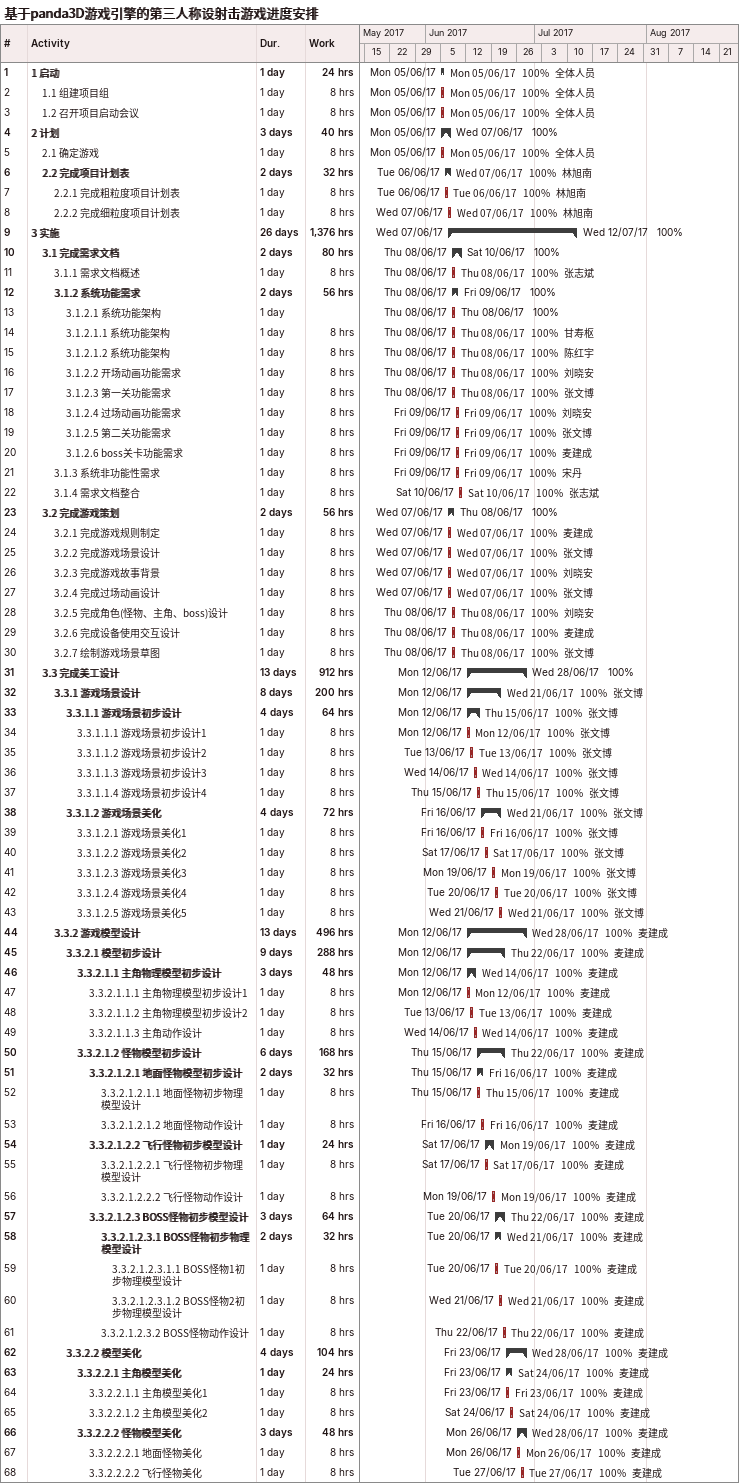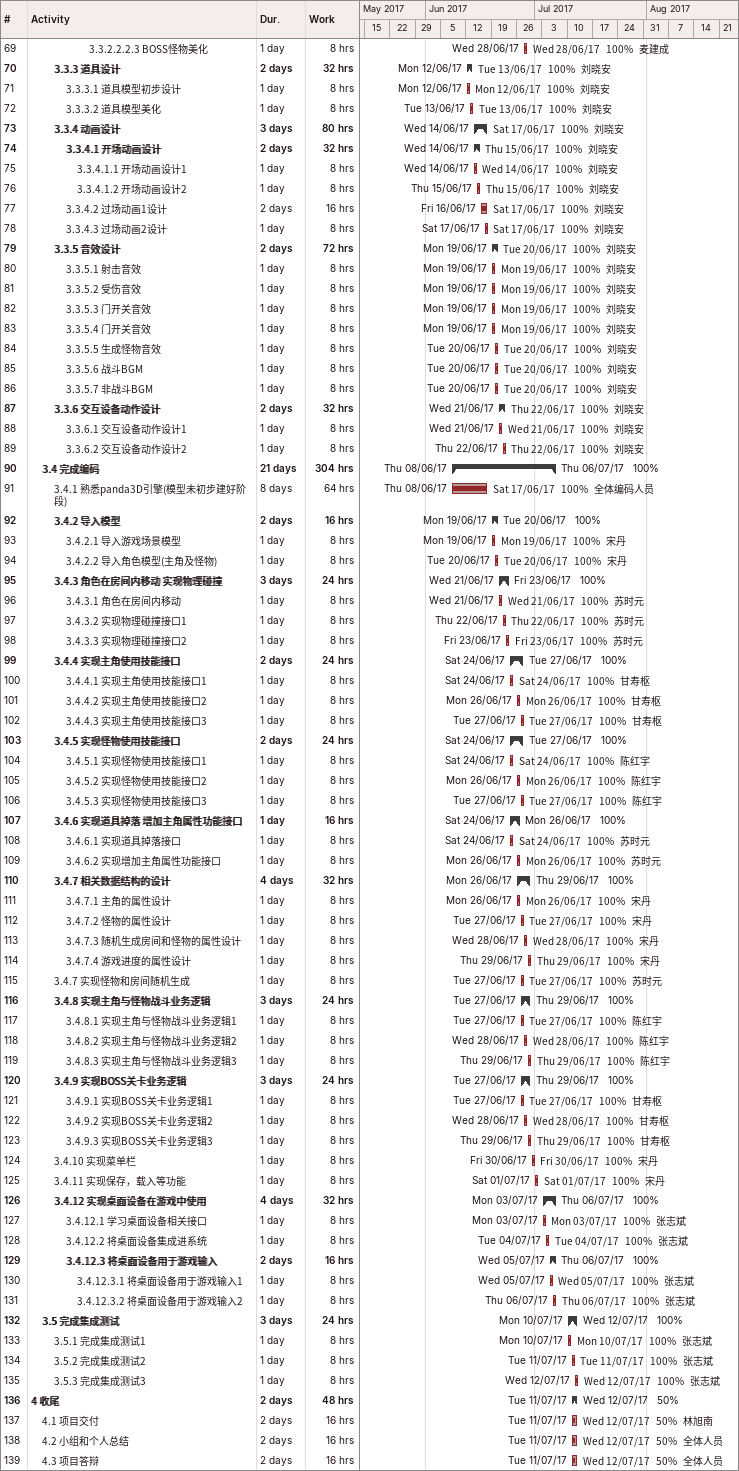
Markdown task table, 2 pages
基于panda3D游戏引擎的第三人称设射击游戏进度安排

| ID | Level | Task | Duration | Start | Finish | Resources | % complete | Work (h) |
|---|---|---|---|---|---|---|---|---|
| 1 | 1 | **1 启动** | 1d | 2017-06-05 | 2017-06-05 | 全体人员 | 100 | 24 |
| 2 | 2 | 1.1 组建项目组 | 1d | 2017-06-05 | 2017-06-05 | 全体人员 | 100 | 8 |
| 3 | 2 | 1.2 召开项目启动会议 | 1d | 2017-06-05 | 2017-06-05 | 全体人员 | 100 | 8 |
| 4 | 1 | **2 计划** | 3d | 2017-06-05 | 2017-06-07 |  | 100 | 40 |
| 5 | 2 | 2.1 确定游戏 | 1d | 2017-06-05 | 2017-06-05 | 全体人员 | 100 | 8 |
| 6 | 2 | **2.2 完成项目计划表** | 2d | 2017-06-06 | 2017-06-07 | 林旭南 | 100 | 32 |
| 7 | 3 | 2.2.1 完成粗粒度项目计划表 | 1d | 2017-06-06 | 2017-06-06 | 林旭南 | 100 | 8 |
| 8 | 3 | 2.2.2 完成细粒度项目计划表 | 1d | 2017-06-07 | 2017-06-07 | 林旭南 | 100 | 8 |
| 9 | 1 | **3 实施** | 26d | 2017-06-07 | 2017-07-12 |  | 100 | 1376 |
| 10 | 2 | **3.1 完成需求文档** | 2d | 2017-06-08 | 2017-06-10 |  | 100 | 80 |
| 11 | 3 | 3.1.1 需求文档概述 | 1d | 2017-06-08 | 2017-06-08 | 张志斌 | 100 | 8 |
| 12 | 3 | **3.1.2 系统功能需求** | 2d | 2017-06-08 | 2017-06-09 |  | 100 | 56 |
| 13 | 4 | 3.1.2.1 系统功能架构 | 1d | 2017-06-08 | 2017-06-08 |  | 100 |  |
| 14 | 4 | 3.1.2.1.1 系统功能架构 | 1d | 2017-06-08 | 2017-06-08 | 甘寿枢 | 100 | 8 |
| 15 | 4 | 3.1.2.1.2 系统功能架构 | 1d | 2017-06-08 | 2017-06-08 | 陈红宇 | 100 | 8 |
| 16 | 4 | 3.1.2.2 开场动画功能需求 | 1d | 2017-06-08 | 2017-06-08 | 刘晓安 | 100 | 8 |
| 17 | 4 | 3.1.2.3 第一关功能需求 | 1d | 2017-06-08 | 2017-06-08 | 张文博 | 100 | 8 |
| 18 | 4 | 3.1.2.4 过场动画功能需求 | 1d | 2017-06-09 | 2017-06-09 | 刘晓安 | 100 | 8 |
| 19 | 4 | 3.1.2.5 第二关功能需求 | 1d | 2017-06-09 | 2017-06-09 | 张文博 | 100 | 8 |
| 20 | 4 | 3.1.2.6 boss关卡功能需求 | 1d | 2017-06-09 | 2017-06-09 | 麦建成 | 100 | 8 |
| 21 | 3 | 3.1.3 系统非功能性需求 | 1d | 2017-06-09 | 2017-06-09 | 宋丹 | 100 | 8 |
| 22 | 3 | 3.1.4 需求文档整合 | 1d | 2017-06-10 | 2017-06-10 | 张志斌 | 100 | 8 |
| 23 | 2 | **3.2 完成游戏策划** | 2d | 2017-06-07 | 2017-06-08 |  | 100 | 56 |
| 24 | 3 | 3.2.1 完成游戏规则制定 | 1d | 2017-06-07 | 2017-06-07 | 麦建成 | 100 | 8 |
| 25 | 3 | 3.2.2 完成游戏场景设计 | 1d | 2017-06-07 | 2017-06-07 | 张文博 | 100 | 8 |
| 26 | 3 | 3.2.3 完成游戏故事背景 | 1d | 2017-06-07 | 2017-06-07 | 刘晓安 | 100 | 8 |
| 27 | 3 | 3.2.4 完成过场动画设计 | 1d | 2017-06-07 | 2017-06-07 | 张文博 | 100 | 8 |
| 28 | 3 | 3.2.5 完成角色(怪物、主角、boss)设计 | 1d | 2017-06-08 | 2017-06-08 | 刘晓安 | 100 | 8 |
| 29 | 3 | 3.2.6 完成设备使用交互设计 | 1d | 2017-06-08 | 2017-06-08 | 麦建成 | 100 | 8 |
| 30 | 3 | 3.2.7 绘制游戏场景草图 | 1d | 2017-06-08 | 2017-06-08 | 张文博 | 100 | 8 |
| 31 | 2 | **3.3 完成美工设计** | 13d | 2017-06-12 | 2017-06-28 |  | 100 | 912 |
| 32 | 3 | **3.3.1 游戏场景设计** | 8d | 2017-06-12 | 2017-06-21 | 张文博 | 100 | 200 |
| 33 | 4 | **3.3.1.1 游戏场景初步设计** | 4d | 2017-06-12 | 2017-06-15 | 张文博 | 100 | 64 |
| 34 | 5 | 3.3.1.1.1 游戏场景初步设计1 | 1d | 2017-06-12 | 2017-06-12 | 张文博 | 100 | 8 |
| 35 | 5 | 3.3.1.1.2 游戏场景初步设计2 | 1d | 2017-06-13 | 2017-06-13 | 张文博 | 100 | 8 |
| 36 | 5 | 3.3.1.1.3 游戏场景初步设计3 | 1d | 2017-06-14 | 2017-06-14 | 张文博 | 100 | 8 |
| 37 | 5 | 3.3.1.1.4 游戏场景初步设计4 | 1d | 2017-06-15 | 2017-06-15 | 张文博 | 100 | 8 |
| 38 | 4 | **3.3.1.2 游戏场景美化** | 4d | 2017-06-16 | 2017-06-21 | 张文博 | 100 | 72 |
| 39 | 5 | 3.3.1.2.1 游戏场景美化1 | 1d | 2017-06-16 | 2017-06-16 | 张文博 | 100 | 8 |
| 40 | 5 | 3.3.1.2.2 游戏场景美化2 | 1d | 2017-06-17 | 2017-06-17 | 张文博 | 100 | 8 |
| 41 | 5 | 3.3.1.2.3 游戏场景美化3 | 1d | 2017-06-19 | 2017-06-19 | 张文博 | 100 | 8 |
| 42 | 5 | 3.3.1.2.4 游戏场景美化4 | 1d | 2017-06-20 | 2017-06-20 | 张文博 | 100 | 8 |
| 43 | 5 | 3.3.1.2.5 游戏场景美化5 | 1d | 2017-06-21 | 2017-06-21 | 张文博 | 100 | 8 |
| 44 | 3 | **3.3.2 游戏模型设计** | 13d | 2017-06-12 | 2017-06-28 | 麦建成 | 100 | 496 |
| 45 | 4 | **3.3.2.1 模型初步设计** | 9d | 2017-06-12 | 2017-06-22 | 麦建成 | 100 | 288 |
| 46 | 5 | **3.3.2.1.1 主角物理模型初步设计** | 3d | 2017-06-12 | 2017-06-14 | 麦建成 | 100 | 48 |
| 47 | 6 | 3.3.2.1.1.1 主角物理模型初步设计1 | 1d | 2017-06-12 | 2017-06-12 | 麦建成 | 100 | 8 |
| 48 | 6 | 3.3.2.1.1.2 主角物理模型初步设计2 | 1d | 2017-06-13 | 2017-06-13 | 麦建成 | 100 | 8 |
| 49 | 6 | 3.3.2.1.1.3 主角动作设计 | 1d | 2017-06-14 | 2017-06-14 | 麦建成 | 100 | 8 |
| 50 | 5 | **3.3.2.1.2 怪物模型初步设计** | 6d | 2017-06-15 | 2017-06-22 | 麦建成 | 100 | 168 |
| 51 | 6 | **3.3.2.1.2.1 地面怪物模型初步设计** | 2d | 2017-06-15 | 2017-06-16 | 麦建成 | 100 | 32 |
| 52 | 7 | 3.3.2.1.2.1.1 地面怪物初步物理模型设计 | 1d | 2017-06-15 | 2017-06-15 | 麦建成 | 100 | 8 |
| 53 | 7 | 3.3.2.1.2.1.2 地面怪物动作设计 | 1d | 2017-06-16 | 2017-06-16 | 麦建成 | 100 | 8 |
| 54 | 6 | **3.3.2.1.2.2 飞行怪物初步模型设计** | 1d | 2017-06-17 | 2017-06-19 | 麦建成 | 100 | 24 |
| 55 | 7 | 3.3.2.1.2.2.1 飞行怪物初步物理模型设计 | 1d | 2017-06-17 | 2017-06-17 | 麦建成 | 100 | 8 |
| 56 | 7 | 3.3.2.1.2.2.2 飞行怪物动作设计 | 1d | 2017-06-19 | 2017-06-19 | 麦建成 | 100 | 8 |
| 57 | 6 | **3.3.2.1.2.3 BOSS怪物初步模型设计** | 3d | 2017-06-20 | 2017-06-22 | 麦建成 | 100 | 64 |
| 58 | 7 | **3.3.2.1.2.3.1 BOSS怪物初步物理模型设计** | 2d | 2017-06-20 | 2017-06-21 | 麦建成 | 100 | 32 |
| 59 | 8 | 3.3.2.1.2.3.1.1 BOSS怪物1初步物理模型设计 | 1d | 2017-06-20 | 2017-06-20 | 麦建成 | 100 | 8 |
| 60 | 8 | 3.3.2.1.2.3.1.2 BOSS怪物2初步物理模型设计 | 1d | 2017-06-21 | 2017-06-21 | 麦建成 | 100 | 8 |
| 61 | 7 | 3.3.2.1.2.3.2 BOSS怪物动作设计 | 1d | 2017-06-22 | 2017-06-22 | 麦建成 | 100 | 8 |
| 62 | 4 | **3.3.2.2 模型美化** | 4d | 2017-06-23 | 2017-06-28 | 麦建成 | 100 | 104 |
| 63 | 5 | **3.3.2.2.1 主角模型美化** | 1d | 2017-06-23 | 2017-06-24 | 麦建成 | 100 | 24 |
| 64 | 6 | 3.3.2.2.1.1 主角模型美化1 | 1d | 2017-06-23 | 2017-06-23 | 麦建成 | 100 | 8 |
| 65 | 6 | 3.3.2.2.1.2 主角模型美化2 | 1d | 2017-06-24 | 2017-06-24 | 麦建成 | 100 | 8 |
| 66 | 5 | **3.3.2.2.2 怪物模型美化** | 3d | 2017-06-26 | 2017-06-28 | 麦建成 | 100 | 48 |
| 67 | 6 | 3.3.2.2.2.1 地面怪物美化 | 1d | 2017-06-26 | 2017-06-26 | 麦建成 | 100 | 8 |
| 68 | 6 | 3.3.2.2.2.2 飞行怪物美化 | 1d | 2017-06-27 | 2017-06-27 | 麦建成 | 100 | 8 |
| 69 | 6 | 3.3.2.2.2.3 BOSS怪物美化 | 1d | 2017-06-28 | 2017-06-28 | 麦建成 | 100 | 8 |
| 70 | 3 | **3.3.3 道具设计** | 2d | 2017-06-12 | 2017-06-13 | 刘晓安 | 100 | 32 |
| 71 | 4 | 3.3.3.1 道具模型初步设计 | 1d | 2017-06-12 | 2017-06-12 | 刘晓安 | 100 | 8 |
| 72 | 4 | 3.3.3.2 道具模型美化 | 1d | 2017-06-13 | 2017-06-13 | 刘晓安 | 100 | 8 |
| 73 | 3 | **3.3.4 动画设计** | 3d | 2017-06-14 | 2017-06-17 | 刘晓安 | 100 | 80 |
| 74 | 4 | **3.3.4.1 开场动画设计** | 2d | 2017-06-14 | 2017-06-15 | 刘晓安 | 100 | 32 |
| 75 | 5 | 3.3.4.1.1 开场动画设计1 | 1d | 2017-06-14 | 2017-06-14 | 刘晓安 | 100 | 8 |
| 76 | 5 | 3.3.4.1.2 开场动画设计2 | 1d | 2017-06-15 | 2017-06-15 | 刘晓安 | 100 | 8 |
| 77 | 4 | 3.3.4.2 过场动画1设计 | 2d | 2017-06-16 | 2017-06-17 | 刘晓安 | 100 | 16 |
| 78 | 4 | 3.3.4.3 过场动画2设计 | 1d | 2017-06-17 | 2017-06-17 | 刘晓安 | 100 | 8 |
| 79 | 3 | **3.3.5 音效设计** | 2d | 2017-06-19 | 2017-06-20 | 刘晓安 | 100 | 72 |
| 80 | 4 | 3.3.5.1 射击音效 | 1d | 2017-06-19 | 2017-06-19 | 刘晓安 | 100 | 8 |
| 81 | 4 | 3.3.5.2 受伤音效 | 1d | 2017-06-19 | 2017-06-19 | 刘晓安 | 100 | 8 |
| 82 | 4 | 3.3.5.3 门开关音效 | 1d | 2017-06-19 | 2017-06-19 | 刘晓安 | 100 | 8 |
| 83 | 4 | 3.3.5.4 门开关音效 | 1d | 2017-06-19 | 2017-06-19 | 刘晓安 | 100 | 8 |
| 84 | 4 | 3.3.5.5 生成怪物音效 | 1d | 2017-06-20 | 2017-06-20 | 刘晓安 | 100 | 8 |
| 85 | 4 | 3.3.5.6 战斗BGM | 1d | 2017-06-20 | 2017-06-20 | 刘晓安 | 100 | 8 |
| 86 | 4 | 3.3.5.7 非战斗BGM | 1d | 2017-06-20 | 2017-06-20 | 刘晓安 | 100 | 8 |
| 87 | 3 | **3.3.6 交互设备动作设计** | 2d | 2017-06-21 | 2017-06-22 | 刘晓安 | 100 | 32 |
| 88 | 4 | 3.3.6.1 交互设备动作设计1 | 1d | 2017-06-21 | 2017-06-21 | 刘晓安 | 100 | 8 |
| 89 | 4 | 3.3.6.2 交互设备动作设计2 | 1d | 2017-06-22 | 2017-06-22 | 刘晓安 | 100 | 8 |
| 90 | 2 | **3.4 完成编码** | 21d | 2017-06-08 | 2017-07-06 |  | 100 | 304 |
| 91 | 3 | 3.4.1 熟悉panda3D引擎(模型未初步建好阶段) | 8d | 2017-06-08 | 2017-06-17 | 全体编码人员 | 100 | 64 |
| 92 | 3 | **3.4.2 导入模型** | 2d | 2017-06-19 | 2017-06-20 |  | 100 | 16 |
| 93 | 4 | 3.4.2.1 导入游戏场景模型 | 1d | 2017-06-19 | 2017-06-19 | 宋丹 | 100 | 8 |
| 94 | 4 | 3.4.2.2 导入角色模型(主角及怪物) | 1d | 2017-06-20 | 2017-06-20 | 宋丹 | 100 | 8 |
| 95 | 3 | **3.4.3 角色在房间内移动 实现物理碰撞** | 3d | 2017-06-21 | 2017-06-23 |  | 100 | 24 |
| 96 | 4 | 3.4.3.1 角色在房间内移动 | 1d | 2017-06-21 | 2017-06-21 | 苏时元 | 100 | 8 |
| 97 | 4 | 3.4.3.2 实现物理碰撞接口1 | 1d | 2017-06-22 | 2017-06-22 | 苏时元 | 100 | 8 |
| 98 | 4 | 3.4.3.3 实现物理碰撞接口2 | 1d | 2017-06-23 | 2017-06-23 | 苏时元 | 100 | 8 |
| 99 | 3 | **3.4.4 实现主角使用技能接口** | 2d | 2017-06-24 | 2017-06-27 |  | 100 | 24 |
| 100 | 4 | 3.4.4.1 实现主角使用技能接口1 | 1d | 2017-06-24 | 2017-06-24 | 甘寿枢 | 100 | 8 |
| 101 | 4 | 3.4.4.2 实现主角使用技能接口2 | 1d | 2017-06-26 | 2017-06-26 | 甘寿枢 | 100 | 8 |
| 102 | 4 | 3.4.4.3 实现主角使用技能接口3 | 1d | 2017-06-27 | 2017-06-27 | 甘寿枢 | 100 | 8 |
| 103 | 3 | **3.4.5 实现怪物使用技能接口** | 2d | 2017-06-24 | 2017-06-27 |  | 100 | 24 |
| 104 | 4 | 3.4.5.1 实现怪物使用技能接口1 | 1d | 2017-06-24 | 2017-06-24 | 陈红宇 | 100 | 8 |
| 105 | 4 | 3.4.5.2 实现怪物使用技能接口2 | 1d | 2017-06-26 | 2017-06-26 | 陈红宇 | 100 | 8 |
| 106 | 4 | 3.4.5.3 实现怪物使用技能接口3 | 1d | 2017-06-27 | 2017-06-27 | 陈红宇 | 100 | 8 |
| 107 | 3 | **3.4.6 实现道具掉落 增加主角属性功能接口** | 1d | 2017-06-24 | 2017-06-26 |  | 100 | 16 |
| 108 | 4 | 3.4.6.1 实现道具掉落接口 | 1d | 2017-06-24 | 2017-06-24 | 苏时元 | 100 | 8 |
| 109 | 4 | 3.4.6.2 实现增加主角属性功能接口 | 1d | 2017-06-26 | 2017-06-26 | 苏时元 | 100 | 8 |
| 110 | 3 | **3.4.7 相关数据结构的设计** | 4d | 2017-06-26 | 2017-06-29 |  | 100 | 32 |
| 111 | 4 | 3.4.7.1 主角的属性设计 | 1d | 2017-06-26 | 2017-06-26 | 宋丹 | 100 | 8 |
| 112 | 4 | 3.4.7.2 怪物的属性设计 | 1d | 2017-06-27 | 2017-06-27 | 宋丹 | 100 | 8 |
| 113 | 4 | 3.4.7.3 随机生成房间和怪物的属性设计 | 1d | 2017-06-28 | 2017-06-28 | 宋丹 | 100 | 8 |
| 114 | 4 | 3.4.7.4 游戏进度的属性设计 | 1d | 2017-06-29 | 2017-06-29 | 宋丹 | 100 | 8 |
| 115 | 3 | 3.4.7 实现怪物和房间随机生成 | 1d | 2017-06-27 | 2017-06-27 | 苏时元 | 100 | 8 |
| 116 | 3 | **3.4.8 实现主角与怪物战斗业务逻辑** | 3d | 2017-06-27 | 2017-06-29 |  | 100 | 24 |
| 117 | 4 | 3.4.8.1 实现主角与怪物战斗业务逻辑1 | 1d | 2017-06-27 | 2017-06-27 | 陈红宇 | 100 | 8 |
| 118 | 4 | 3.4.8.2 实现主角与怪物战斗业务逻辑2 | 1d | 2017-06-28 | 2017-06-28 | 陈红宇 | 100 | 8 |
| 119 | 4 | 3.4.8.3 实现主角与怪物战斗业务逻辑3 | 1d | 2017-06-29 | 2017-06-29 | 陈红宇 | 100 | 8 |
| 120 | 3 | **3.4.9 实现BOSS关卡业务逻辑** | 3d | 2017-06-27 | 2017-06-29 |  | 100 | 24 |
| 121 | 4 | 3.4.9.1 实现BOSS关卡业务逻辑1 | 1d | 2017-06-27 | 2017-06-27 | 甘寿枢 | 100 | 8 |
| 122 | 4 | 3.4.9.2 实现BOSS关卡业务逻辑2 | 1d | 2017-06-28 | 2017-06-28 | 甘寿枢 | 100 | 8 |
| 123 | 4 | 3.4.9.3 实现BOSS关卡业务逻辑3 | 1d | 2017-06-29 | 2017-06-29 | 甘寿枢 | 100 | 8 |
| 124 | 3 | 3.4.10 实现菜单栏 | 1d | 2017-06-30 | 2017-06-30 | 宋丹 | 100 | 8 |
| 125 | 3 | 3.4.11 实现保存，载入等功能 | 1d | 2017-07-01 | 2017-07-01 | 宋丹 | 100 | 8 |
| 126 | 3 | **3.4.12 实现桌面设备在游戏中使用** | 4d | 2017-07-03 | 2017-07-06 |  | 100 | 32 |
| 127 | 4 | 3.4.12.1 学习桌面设备相关接口 | 1d | 2017-07-03 | 2017-07-03 | 张志斌 | 100 | 8 |
| 128 | 4 | 3.4.12.2 将桌面设备集成进系统 | 1d | 2017-07-04 | 2017-07-04 | 张志斌 | 100 | 8 |
| 129 | 4 | **3.4.12.3 将桌面设备用于游戏输入** | 2d | 2017-07-05 | 2017-07-06 |  | 100 | 16 |
| 130 | 5 | 3.4.12.3.1 将桌面设备用于游戏输入1 | 1d | 2017-07-05 | 2017-07-05 | 张志斌 | 100 | 8 |
| 131 | 5 | 3.4.12.3.2 将桌面设备用于游戏输入2 | 1d | 2017-07-06 | 2017-07-06 | 张志斌 | 100 | 8 |
| 132 | 2 | **3.5 完成集成测试** | 3d | 2017-07-10 | 2017-07-12 |  | 100 | 24 |
| 133 | 3 | 3.5.1 完成集成测试1 | 1d | 2017-07-10 | 2017-07-10 | 张志斌 | 100 | 8 |
| 134 | 3 | 3.5.2 完成集成测试2 | 1d | 2017-07-11 | 2017-07-11 | 张志斌 | 100 | 8 |
| 135 | 3 | 3.5.3 完成集成测试3 | 1d | 2017-07-12 | 2017-07-12 | 张志斌 | 100 | 8 |
| 136 | 1 | **4 收尾** | 2d | 2017-07-11 | 2017-07-12 |  | 50 | 48 |
| 137 | 2 | 4.1 项目交付 | 2d | 2017-07-11 | 2017-07-12 | 林旭南 | 50 | 16 |
| 138 | 2 | 4.2 小组和个人总结 | 2d | 2017-07-11 | 2017-07-12 | 全体人员 | 50 | 16 |
| 139 | 2 | 4.3 项目答辩 | 2d | 2017-07-11 | 2017-07-12 | 全体人员 | 50 | 16 |
